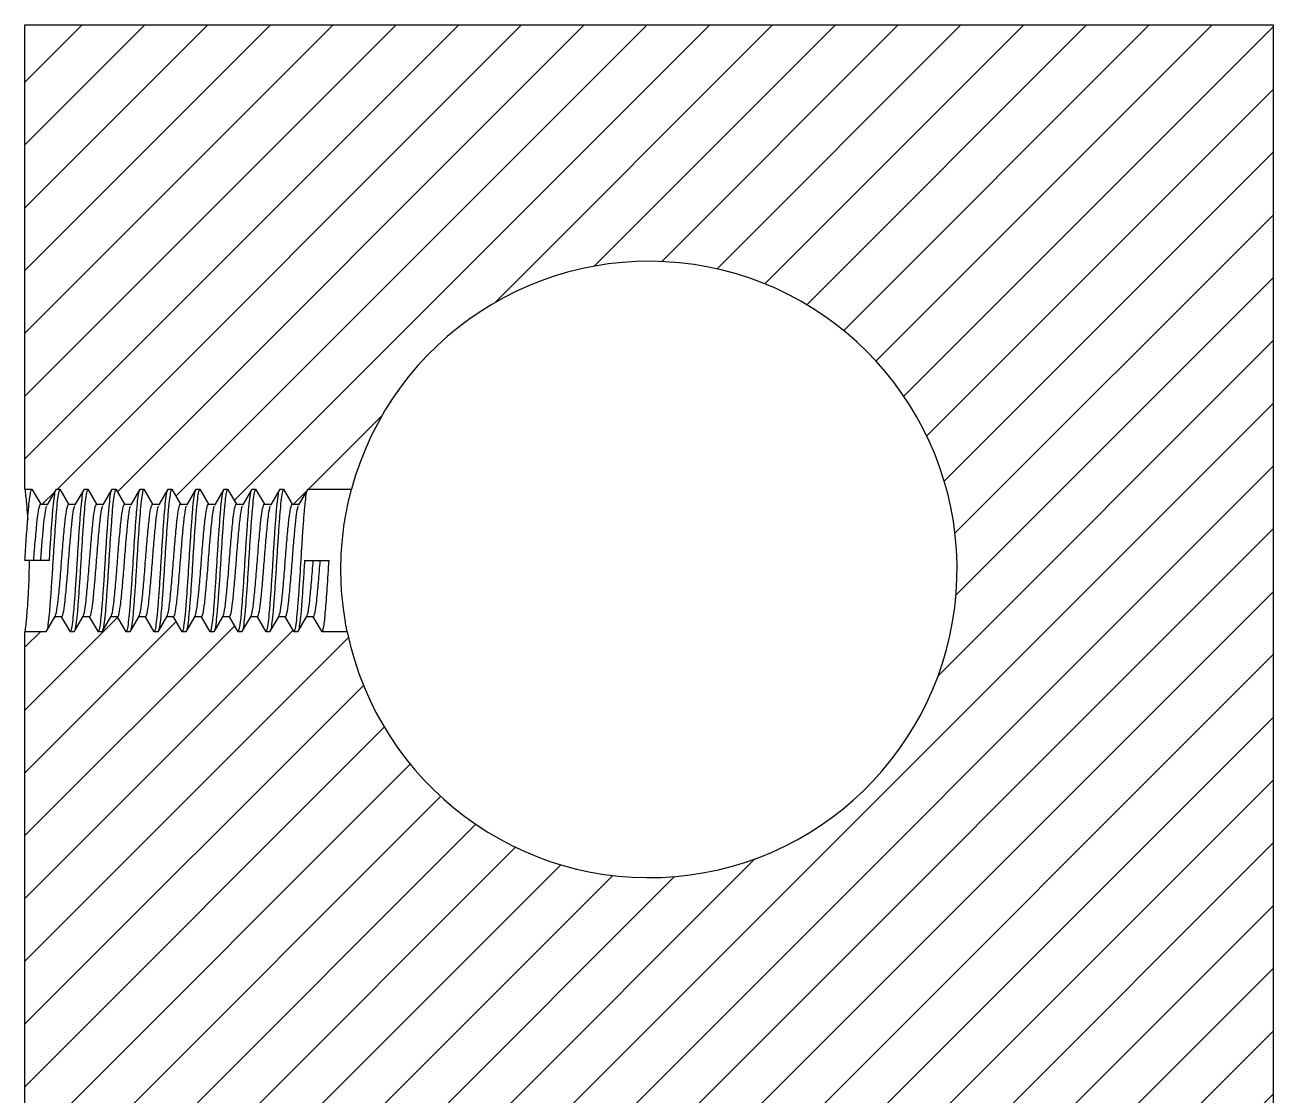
# Model space of a CAD drawing. Header units: millimetres. Extents: x 15 to 836, y 5 to 589.
# Drawn here: x 495.6 to 584.9, y 306.4 to 382.9 of the extents above; entities that cross this region are included whole.
import ezdxf

# ---------------------------------------------------------------- set-up
doc = ezdxf.new("R2010")
doc.units = ezdxf.units.MM

msp = doc.modelspace()

# ---------------------------------------------------------------- hatches: boundary and pattern name
at = {"linetype": 'Continuous', "lineweight": 18}
h = msp.add_hatch(dxfattribs=at)
h.set_pattern_fill('ANSI31', style=0)
edge = h.paths.add_edge_path(flags=0)
edge.add_line((560.225, 292.734), (560.225, 292.709))
edge.add_line((560.225, 292.709), (558.601, 291.772))
edge.add_line((558.601, 291.772), (558.601, 291.022))
edge.add_line((558.601, 291.022), (560.225, 290.084))
edge.add_line((560.225, 290.084), (560.225, 289.709))
edge.add_line((560.225, 289.709), (558.601, 288.772))
edge.add_line((558.601, 288.772), (558.601, 288.022))
edge.add_line((558.601, 288.022), (560.225, 287.084))
edge.add_line((560.225, 287.084), (560.225, 286.709))
edge.add_line((560.225, 286.709), (558.601, 285.772))
edge.add_line((558.601, 285.772), (558.601, 285.022))
edge.add_line((558.601, 285.022), (560.225, 284.084))
edge.add_line((560.225, 284.084), (560.225, 283.709))
edge.add_line((560.225, 283.709), (558.601, 282.772))
edge.add_line((558.601, 282.772), (558.601, 282.022))
edge.add_line((558.601, 282.022), (560.225, 281.084))
edge.add_line((560.225, 281.084), (560.225, 280.709))
edge.add_line((560.225, 280.709), (558.601, 279.772))
edge.add_line((558.601, 279.772), (558.601, 279.022))
edge.add_line((558.601, 279.022), (560.225, 278.084))
edge.add_line((560.225, 278.084), (560.225, 277.709))
edge.add_line((560.225, 277.709), (558.601, 276.772))
edge.add_line((558.601, 276.772), (558.601, 276.022))
edge.add_line((558.601, 276.022), (560.225, 275.084))
edge.add_line((560.225, 275.084), (560.225, 274.709))
edge.add_line((560.225, 274.709), (558.601, 273.772))
edge.add_line((558.601, 273.772), (558.601, 273.022))
edge.add_line((558.601, 273.022), (560.225, 272.084))
edge.add_line((560.225, 272.084), (560.225, 271.709))
edge.add_line((560.225, 271.709), (558.601, 270.772))
edge.add_line((558.601, 270.772), (558.601, 270.022))
edge.add_line((558.601, 270.022), (560.225, 269.084))
edge.add_line((560.225, 269.084), (560.225, 268.709))
edge.add_line((560.225, 268.709), (558.601, 267.772))
edge.add_line((558.601, 267.772), (558.601, 267.022))
edge.add_line((558.601, 267.022), (560.225, 266.084))
edge.add_line((560.225, 266.084), (560.225, 265.709))
edge.add_line((560.225, 265.709), (558.601, 264.772))
edge.add_line((558.601, 264.772), (558.601, 264.022))
edge.add_line((558.601, 264.022), (560.225, 263.084))
edge.add_line((560.225, 263.084), (560.225, 262.709))
edge.add_line((560.225, 262.709), (558.601, 261.772))
edge.add_line((558.601, 261.772), (558.601, 261.022))
edge.add_line((558.601, 261.022), (560.225, 260.084))
edge.add_line((560.225, 260.084), (560.225, 259.709))
edge.add_line((560.225, 259.709), (558.601, 258.772))
edge.add_line((558.601, 258.772), (558.601, 258.022))
edge.add_line((558.601, 258.022), (560.225, 257.084))
edge.add_line((560.225, 257.084), (560.225, 256.709))
edge.add_line((560.225, 256.709), (558.601, 255.772))
edge.add_line((558.601, 255.772), (558.601, 255.022))
edge.add_line((558.601, 255.022), (560.225, 254.084))
edge.add_line((560.225, 254.084), (560.225, 253.709))
edge.add_line((560.225, 253.709), (558.601, 252.772))
edge.add_line((558.601, 252.772), (558.601, 252.022))
edge.add_line((558.601, 252.022), (560.225, 251.084))
edge.add_line((560.225, 251.084), (560.225, 250.709))
edge.add_line((560.225, 250.709), (558.601, 249.772))
edge.add_line((558.601, 249.772), (558.601, 249.022))
edge.add_line((558.601, 249.022), (560.225, 248.084))
edge.add_line((560.225, 248.084), (560.225, 247.709))
edge.add_line((560.225, 247.709), (558.601, 246.772))
edge.add_line((558.601, 246.772), (558.601, 246.022))
edge.add_line((558.601, 246.022), (560.225, 245.084))
edge.add_line((560.225, 245.084), (560.225, 244.709))
edge.add_line((560.225, 244.709), (558.601, 243.772))
edge.add_line((558.601, 243.772), (558.601, 243.022))
edge.add_line((558.601, 243.022), (560.225, 242.084))
edge.add_line((560.225, 242.084), (560.225, 241.709))
edge.add_line((560.225, 241.709), (558.601, 240.772))
edge.add_line((558.601, 240.772), (558.601, 240.022))
edge.add_line((558.601, 240.022), (560.225, 239.084))
edge.add_line((560.225, 239.084), (560.225, 238.709))
edge.add_line((560.225, 238.709), (558.601, 237.772))
edge.add_line((558.601, 237.772), (558.601, 237.022))
edge.add_line((558.601, 237.022), (560.225, 236.084))
edge.add_line((560.225, 236.084), (560.225, 235.709))
edge.add_line((560.225, 235.709), (558.601, 234.772))
edge.add_line((558.601, 234.772), (558.601, 234.022))
edge.add_line((558.601, 234.022), (560.225, 233.084))
edge.add_line((560.225, 233.084), (560.225, 232.709))
edge.add_line((560.225, 232.709), (558.601, 231.772))
edge.add_line((558.601, 231.772), (558.601, 231.022))
edge.add_line((558.601, 231.022), (560.225, 230.084))
edge.add_line((560.225, 230.084), (560.225, 229.709))
edge.add_line((560.225, 229.709), (558.601, 228.772))
edge.add_line((558.601, 228.772), (558.601, 228.022))
edge.add_line((558.601, 228.022), (560.225, 227.084))
edge.add_line((560.225, 227.084), (560.225, 226.709))
edge.add_line((560.225, 226.709), (558.601, 225.772))
edge.add_line((558.601, 225.772), (558.601, 225.022))
edge.add_line((558.601, 225.022), (560.225, 224.084))
edge.add_line((560.225, 224.084), (560.225, 223.709))
edge.add_line((560.225, 223.709), (558.601, 222.772))
edge.add_line((558.601, 222.772), (558.601, 222.022))
edge.add_line((558.601, 222.022), (560.225, 221.084))
edge.add_line((560.225, 221.084), (560.225, 220.709))
edge.add_line((560.225, 220.709), (558.601, 219.772))
edge.add_line((558.601, 219.772), (558.601, 219.022))
edge.add_line((558.601, 219.022), (560.225, 218.084))
edge.add_line((560.225, 218.084), (560.225, 217.334))
edge.add_line((560.225, 217.334), (584.865, 217.334))
edge.add_line((584.865, 217.334), (584.865, 382.934))
edge.add_line((584.865, 382.934), (495.585, 382.934))
edge.add_line((495.585, 382.934), (495.585, 349.734))
edge.add_line((495.585, 349.734), (496.085, 349.734))
edge.add_line((496.085, 349.734), (496.71, 348.652))
edge.add_line((496.71, 348.652), (497.21, 348.652))
edge.add_line((497.21, 348.652), (497.835, 349.734))
edge.add_line((497.835, 349.734), (498.085, 349.734))
edge.add_line((498.085, 349.734), (498.71, 348.652))
edge.add_line((498.71, 348.652), (499.21, 348.652))
edge.add_line((499.21, 348.652), (499.835, 349.734))
edge.add_line((499.835, 349.734), (500.085, 349.734))
edge.add_line((500.085, 349.734), (500.71, 348.652))
edge.add_line((500.71, 348.652), (501.21, 348.652))
edge.add_line((501.21, 348.652), (501.835, 349.734))
edge.add_line((501.835, 349.734), (502.085, 349.734))
edge.add_line((502.085, 349.734), (502.71, 348.652))
edge.add_line((502.71, 348.652), (503.21, 348.652))
edge.add_line((503.21, 348.652), (503.835, 349.734))
edge.add_line((503.835, 349.734), (504.085, 349.734))
edge.add_line((504.085, 349.734), (504.71, 348.652))
edge.add_line((504.71, 348.652), (505.21, 348.652))
edge.add_line((505.21, 348.652), (505.835, 349.734))
edge.add_line((505.835, 349.734), (506.085, 349.734))
edge.add_line((506.085, 349.734), (506.71, 348.652))
edge.add_line((506.71, 348.652), (507.21, 348.652))
edge.add_line((507.21, 348.652), (507.835, 349.734))
edge.add_line((507.835, 349.734), (508.085, 349.734))
edge.add_line((508.085, 349.734), (508.71, 348.652))
edge.add_line((508.71, 348.652), (509.21, 348.652))
edge.add_line((509.21, 348.652), (509.835, 349.734))
edge.add_line((509.835, 349.734), (510.085, 349.734))
edge.add_line((510.085, 349.734), (510.71, 348.652))
edge.add_line((510.71, 348.652), (511.21, 348.652))
edge.add_line((511.21, 348.652), (511.835, 349.734))
edge.add_line((511.835, 349.734), (512.085, 349.734))
edge.add_line((512.085, 349.734), (512.71, 348.652))
edge.add_line((512.71, 348.652), (513.21, 348.652))
edge.add_line((513.21, 348.652), (513.835, 349.734))
edge.add_line((513.835, 349.734), (514.085, 349.734))
edge.add_line((514.085, 349.734), (514.71, 348.652))
edge.add_line((514.71, 348.652), (515.21, 348.652))
edge.add_line((515.21, 348.652), (515.835, 349.734))
edge.add_line((515.835, 349.734), (518.946, 349.734))
edge.add_arc((540.225, 343.994), 22.04, -168.32504, 164.90409, ccw=False)
edge.add_line((518.641, 339.534), (516.835, 339.534))
edge.add_line((516.835, 339.534), (516.21, 340.617))
edge.add_line((516.21, 340.617), (515.71, 340.617))
edge.add_line((515.71, 340.617), (515.085, 339.534))
edge.add_line((515.085, 339.534), (514.835, 339.534))
edge.add_line((514.835, 339.534), (514.21, 340.617))
edge.add_line((514.21, 340.617), (513.71, 340.617))
edge.add_line((513.71, 340.617), (513.085, 339.534))
edge.add_line((513.085, 339.534), (512.835, 339.534))
edge.add_line((512.835, 339.534), (512.21, 340.617))
edge.add_line((512.21, 340.617), (511.71, 340.617))
edge.add_line((511.71, 340.617), (511.085, 339.534))
edge.add_line((511.085, 339.534), (510.835, 339.534))
edge.add_line((510.835, 339.534), (510.21, 340.617))
edge.add_line((510.21, 340.617), (509.71, 340.617))
edge.add_line((509.71, 340.617), (509.085, 339.534))
edge.add_line((509.085, 339.534), (508.835, 339.534))
edge.add_line((508.835, 339.534), (508.21, 340.617))
edge.add_line((508.21, 340.617), (507.71, 340.617))
edge.add_line((507.71, 340.617), (507.085, 339.534))
edge.add_line((507.085, 339.534), (506.835, 339.534))
edge.add_line((506.835, 339.534), (506.21, 340.617))
edge.add_line((506.21, 340.617), (505.71, 340.617))
edge.add_line((505.71, 340.617), (505.085, 339.534))
edge.add_line((505.085, 339.534), (504.835, 339.534))
edge.add_line((504.835, 339.534), (504.21, 340.617))
edge.add_line((504.21, 340.617), (503.71, 340.617))
edge.add_line((503.71, 340.617), (503.085, 339.534))
edge.add_line((503.085, 339.534), (502.835, 339.534))
edge.add_line((502.835, 339.534), (502.21, 340.617))
edge.add_line((502.21, 340.617), (501.71, 340.617))
edge.add_line((501.71, 340.617), (501.085, 339.534))
edge.add_line((501.085, 339.534), (500.835, 339.534))
edge.add_line((500.835, 339.534), (500.21, 340.617))
edge.add_line((500.21, 340.617), (499.71, 340.617))
edge.add_line((499.71, 340.617), (499.085, 339.534))
edge.add_line((499.085, 339.534), (498.835, 339.534))
edge.add_line((498.835, 339.534), (498.21, 340.617))
edge.add_line((498.21, 340.617), (497.71, 340.617))
edge.add_line((497.71, 340.617), (497.085, 339.534))
edge.add_line((497.085, 339.534), (495.585, 339.534))
edge.add_line((495.585, 339.534), (495.585, 217.334))
edge.add_line((495.585, 217.334), (520.225, 217.334))
edge.add_line((520.225, 217.334), (520.225, 219.584))
edge.add_line((520.225, 219.584), (521.849, 220.522))
edge.add_line((521.849, 220.522), (521.849, 221.272))
edge.add_line((521.849, 221.272), (520.225, 222.209))
edge.add_line((520.225, 222.209), (520.225, 222.584))
edge.add_line((520.225, 222.584), (521.849, 223.522))
edge.add_line((521.849, 223.522), (521.849, 224.272))
edge.add_line((521.849, 224.272), (520.225, 225.209))
edge.add_line((520.225, 225.209), (520.225, 225.584))
edge.add_line((520.225, 225.584), (521.849, 226.522))
edge.add_line((521.849, 226.522), (521.849, 227.272))
edge.add_line((521.849, 227.272), (520.225, 228.209))
edge.add_line((520.225, 228.209), (520.225, 228.584))
edge.add_line((520.225, 228.584), (521.849, 229.522))
edge.add_line((521.849, 229.522), (521.849, 230.272))
edge.add_line((521.849, 230.272), (520.225, 231.209))
edge.add_line((520.225, 231.209), (520.225, 231.584))
edge.add_line((520.225, 231.584), (521.849, 232.522))
edge.add_line((521.849, 232.522), (521.849, 233.272))
edge.add_line((521.849, 233.272), (520.225, 234.209))
edge.add_line((520.225, 234.209), (520.225, 234.584))
edge.add_line((520.225, 234.584), (521.849, 235.522))
edge.add_line((521.849, 235.522), (521.849, 236.272))
edge.add_line((521.849, 236.272), (520.225, 237.209))
edge.add_line((520.225, 237.209), (520.225, 237.584))
edge.add_line((520.225, 237.584), (521.849, 238.522))
edge.add_line((521.849, 238.522), (521.849, 239.272))
edge.add_line((521.849, 239.272), (520.225, 240.209))
edge.add_line((520.225, 240.209), (520.225, 240.584))
edge.add_line((520.225, 240.584), (521.849, 241.522))
edge.add_line((521.849, 241.522), (521.849, 242.272))
edge.add_line((521.849, 242.272), (520.225, 243.209))
edge.add_line((520.225, 243.209), (520.225, 243.584))
edge.add_line((520.225, 243.584), (521.849, 244.522))
edge.add_line((521.849, 244.522), (521.849, 245.272))
edge.add_line((521.849, 245.272), (520.225, 246.209))
edge.add_line((520.225, 246.209), (520.225, 246.584))
edge.add_line((520.225, 246.584), (521.849, 247.522))
edge.add_line((521.849, 247.522), (521.849, 248.272))
edge.add_line((521.849, 248.272), (520.225, 249.209))
edge.add_line((520.225, 249.209), (520.225, 249.584))
edge.add_line((520.225, 249.584), (521.849, 250.522))
edge.add_line((521.849, 250.522), (521.849, 251.272))
edge.add_line((521.849, 251.272), (520.225, 252.209))
edge.add_line((520.225, 252.209), (520.225, 252.584))
edge.add_line((520.225, 252.584), (521.849, 253.522))
edge.add_line((521.849, 253.522), (521.849, 254.272))
edge.add_line((521.849, 254.272), (520.225, 255.209))
edge.add_line((520.225, 255.209), (520.225, 255.584))
edge.add_line((520.225, 255.584), (521.849, 256.522))
edge.add_line((521.849, 256.522), (521.849, 257.272))
edge.add_line((521.849, 257.272), (520.225, 258.209))
edge.add_line((520.225, 258.209), (520.225, 258.584))
edge.add_line((520.225, 258.584), (521.849, 259.522))
edge.add_line((521.849, 259.522), (521.849, 260.272))
edge.add_line((521.849, 260.272), (520.225, 261.209))
edge.add_line((520.225, 261.209), (520.225, 261.584))
edge.add_line((520.225, 261.584), (521.849, 262.522))
edge.add_line((521.849, 262.522), (521.849, 263.272))
edge.add_line((521.849, 263.272), (520.225, 264.209))
edge.add_line((520.225, 264.209), (520.225, 264.584))
edge.add_line((520.225, 264.584), (521.849, 265.522))
edge.add_line((521.849, 265.522), (521.849, 266.272))
edge.add_line((521.849, 266.272), (520.225, 267.209))
edge.add_line((520.225, 267.209), (520.225, 267.584))
edge.add_line((520.225, 267.584), (521.849, 268.522))
edge.add_line((521.849, 268.522), (521.849, 269.272))
edge.add_line((521.849, 269.272), (520.225, 270.209))
edge.add_line((520.225, 270.209), (520.225, 270.584))
edge.add_line((520.225, 270.584), (521.849, 271.522))
edge.add_line((521.849, 271.522), (521.849, 272.272))
edge.add_line((521.849, 272.272), (520.225, 273.209))
edge.add_line((520.225, 273.209), (520.225, 273.584))
edge.add_line((520.225, 273.584), (521.849, 274.522))
edge.add_line((521.849, 274.522), (521.849, 275.272))
edge.add_line((521.849, 275.272), (520.225, 276.209))
edge.add_line((520.225, 276.209), (520.225, 276.584))
edge.add_line((520.225, 276.584), (521.849, 277.522))
edge.add_line((521.849, 277.522), (521.849, 278.272))
edge.add_line((521.849, 278.272), (520.225, 279.209))
edge.add_line((520.225, 279.209), (520.225, 279.584))
edge.add_line((520.225, 279.584), (521.849, 280.522))
edge.add_line((521.849, 280.522), (521.849, 281.272))
edge.add_line((521.849, 281.272), (520.225, 282.209))
edge.add_line((520.225, 282.209), (520.225, 282.584))
edge.add_line((520.225, 282.584), (521.849, 283.522))
edge.add_line((521.849, 283.522), (521.849, 284.272))
edge.add_line((521.849, 284.272), (520.225, 285.209))
edge.add_line((520.225, 285.209), (520.225, 285.584))
edge.add_line((520.225, 285.584), (521.849, 286.522))
edge.add_line((521.849, 286.522), (521.849, 287.272))
edge.add_line((521.849, 287.272), (520.225, 288.209))
edge.add_line((520.225, 288.209), (520.225, 288.584))
edge.add_line((520.225, 288.584), (521.849, 289.522))
edge.add_line((521.849, 289.522), (521.849, 290.272))
edge.add_line((521.849, 290.272), (520.225, 291.209))
edge.add_line((520.225, 291.209), (520.225, 291.584))
edge.add_line((520.225, 291.584), (521.849, 292.522))
edge.add_line((521.849, 292.522), (521.849, 293.272))
edge.add_line((521.849, 293.272), (521.477, 293.486))
edge.add_line((521.477, 293.486), (540.225, 304.751))
edge.add_line((540.225, 304.751), (560.225, 292.734))

# ---------------------------------------------------------------- linework, layer by layer
at = {"color": 7, "linetype": 'Continuous', "lineweight": 25}
for p, q in [((495.585, 349.734), (495.585, 382.934)), ((495.585, 382.934), (584.865, 382.934)), ((584.865, 382.934), (584.865, 217.334)), ((495.585, 349.734), (496.085, 349.734)), ((496.085, 349.734), (496.71, 348.652)), ((497.21, 348.652), (497.835, 349.734)), ((497.835, 349.734), (498.085, 349.734)), ((498.085, 349.734), (498.71, 348.652)), ((499.21, 348.652), (499.835, 349.734)), ((499.835, 349.734), (500.085, 349.734)), ((500.085, 349.734), (500.71, 348.652)), ((501.21, 348.652), (501.835, 349.734)), ((501.835, 349.734), (502.085, 349.734)), ((502.085, 349.734), (502.71, 348.652)), ((503.21, 348.652), (503.835, 349.734)), ((503.835, 349.734), (504.085, 349.734)), ((504.085, 349.734), (504.71, 348.652)), ((505.21, 348.652), (505.835, 349.734)), ((505.835, 349.734), (506.085, 349.734)), ((506.085, 349.734), (506.71, 348.652)), ((507.21, 348.652), (507.835, 349.734)), ((507.835, 349.734), (508.085, 349.734)), ((508.085, 349.734), (508.71, 348.652)), ((509.21, 348.652), (509.835, 349.734)), ((509.835, 349.734), (510.085, 349.734)), ((510.085, 349.734), (510.71, 348.652)), ((511.21, 348.652), (511.835, 349.734)), ((511.835, 349.734), (512.085, 349.734)), ((512.085, 349.734), (512.71, 348.652)), ((513.21, 348.652), (513.835, 349.734)), ((513.835, 349.734), (514.085, 349.734)), ((514.085, 349.734), (514.71, 348.652)), ((515.21, 348.652), (515.835, 349.734)), ((515.835, 349.734), (518.946, 349.734)), ((496.71, 348.652), (497.21, 348.652)), ((497.169, 348.584), (497.21, 348.652)), ((498.71, 348.652), (499.21, 348.652)), ((499.169, 348.584), (499.21, 348.652)), ((500.71, 348.652), (501.21, 348.652)), ((501.169, 348.584), (501.21, 348.652)), ((502.71, 348.652), (503.21, 348.652)), ((503.169, 348.584), (503.21, 348.652)), ((504.71, 348.652), (505.21, 348.652)), ((505.169, 348.584), (505.21, 348.652)), ((506.71, 348.652), (507.21, 348.652)), ((507.169, 348.584), (507.21, 348.652)), ((508.71, 348.652), (509.21, 348.652)), ((509.169, 348.584), (509.21, 348.652)), ((510.71, 348.652), (511.21, 348.652)), ((511.169, 348.584), (511.21, 348.652)), ((512.71, 348.652), (513.21, 348.652)), ((513.169, 348.584), (513.21, 348.652)), ((514.71, 348.652), (515.21, 348.652)), ((515.169, 348.584), (515.21, 348.652)), ((496.21, 344.634), (495.585, 344.634)), ((496.71, 344.634), (496.21, 344.634)), ((497.335, 344.634), (496.71, 344.634)), ((515.585, 344.634), (516.21, 344.634)), ((516.21, 344.634), (516.71, 344.634)), ((516.71, 344.634), (517.335, 344.634)), ((497.71, 340.617), (497.085, 339.534)), ((498.21, 340.617), (497.71, 340.617)), ((498.835, 339.534), (498.21, 340.617)), ((499.71, 340.617), (499.085, 339.534)), ((500.21, 340.617), (499.71, 340.617)), ((500.835, 339.534), (500.21, 340.617)), ((501.71, 340.617), (501.085, 339.534)), ((502.21, 340.617), (501.71, 340.617)), ((502.835, 339.534), (502.21, 340.617)), ((503.71, 340.617), (503.085, 339.534)), ((504.21, 340.617), (503.71, 340.617)), ((504.835, 339.534), (504.21, 340.617)), ((505.71, 340.617), (505.085, 339.534)), ((506.21, 340.617), (505.71, 340.617)), ((506.835, 339.534), (506.21, 340.617)), ((507.71, 340.617), (507.085, 339.534)), ((508.21, 340.617), (507.71, 340.617)), ((508.835, 339.534), (508.21, 340.617)), ((509.71, 340.617), (509.085, 339.534)), ((510.21, 340.617), (509.71, 340.617)), ((510.835, 339.534), (510.21, 340.617)), ((511.71, 340.617), (511.085, 339.534)), ((512.21, 340.617), (511.71, 340.617)), ((512.835, 339.534), (512.21, 340.617)), ((513.71, 340.617), (513.085, 339.534)), ((514.21, 340.617), (513.71, 340.617)), ((514.835, 339.534), (514.21, 340.617)), ((515.71, 340.617), (515.085, 339.534)), ((516.21, 340.617), (515.71, 340.617)), ((516.835, 339.534), (516.21, 340.617)), ((495.585, 217.334), (495.585, 339.534)), ((497.085, 339.534), (495.585, 339.534)), ((499.085, 339.534), (498.835, 339.534)), ((501.085, 339.534), (500.835, 339.534)), ((503.085, 339.534), (502.835, 339.534)), ((505.085, 339.534), (504.835, 339.534)), ((507.085, 339.534), (506.835, 339.534)), ((509.085, 339.534), (508.835, 339.534)), ((511.085, 339.534), (510.835, 339.534)), ((513.085, 339.534), (512.835, 339.534)), ((515.085, 339.534), (514.835, 339.534)), ((518.641, 339.534), (516.835, 339.534))]:
    msp.add_line(p, q, dxfattribs=at)
msp.add_arc((540.225, 343.994), 22.04, 191.67496, 164.90409, dxfattribs=at)
for points, knots in [([(495.585, 349.734), (495.585, 349.734), (495.591, 349.686), (495.613, 349.49), (495.628, 349.347), (495.666, 348.971), (495.689, 348.737), (495.735, 348.202), (495.759, 347.895), (495.781, 347.561)], [0, 0, 0, 0, 0.25, 0.25, 0.5, 0.5, 0.75, 0.75, 1, 1, 1, 1]), ([(495.781, 347.561), (495.807, 347.896), (495.83, 348.194), (495.879, 348.727), (495.905, 348.962), (495.958, 349.345), (495.984, 349.492), (496.036, 349.687), (496.062, 349.734), (496.085, 349.734)], [0, 0, 0, 0, 0.25, 0.25, 0.5, 0.5, 0.75, 0.75, 1, 1, 1, 1]), ([(498.085, 349.734), (498.058, 349.701), (498.004, 349.633), (497.917, 349.098), (497.835, 348.282), (497.754, 347.213), (497.667, 345.969), (497.585, 344.634), (497.504, 343.299), (497.417, 342.056), (497.335, 340.981), (497.254, 340.189), (497.193, 339.755), (497.162, 339.696), (497.16, 339.691)], [0, 0, 0, 0, 0.089651, 0.18087, 0.270521, 0.360172, 0.451391, 0.541042, 0.630692, 0.721912, 0.811562, 0.901213, 0.992433, 1, 1, 1, 1]), ([(497.335, 344.634), (497.362, 345.077), (497.417, 345.969), (497.504, 347.213), (497.585, 348.284), (497.667, 349.092), (497.743, 349.579), (497.786, 349.642), (497.802, 349.665)], [0, 0, 0, 0, 0.177467, 0.358038, 0.535505, 0.712971, 0.893543, 1, 1, 1, 1]), ([(498.835, 339.534), (498.862, 339.568), (498.917, 339.635), (499.004, 340.171), (499.085, 340.986), (499.167, 342.055), (499.254, 343.299), (499.335, 344.634), (499.417, 345.969), (499.504, 347.213), (499.585, 348.284), (499.667, 349.092), (499.743, 349.579), (499.786, 349.642), (499.802, 349.665)], [0, 0, 0, 0, 0.085691, 0.172881, 0.258572, 0.344263, 0.431453, 0.517144, 0.602835, 0.690025, 0.775716, 0.861406, 0.948597, 1, 1, 1, 1]), ([(500.085, 349.734), (500.058, 349.701), (500.004, 349.633), (499.917, 349.098), (499.835, 348.282), (499.754, 347.213), (499.667, 345.969), (499.585, 344.634), (499.504, 343.299), (499.417, 342.056), (499.335, 340.981), (499.254, 340.189), (499.193, 339.755), (499.162, 339.696), (499.16, 339.691)], [0, 0, 0, 0, 0.0896507, 0.1808701, 0.2705208, 0.3601715, 0.4513909, 0.5410416, 0.6306923, 0.7219117, 0.8115624, 0.9012131, 0.9924325, 1, 1, 1, 1]), ([(500.835, 339.534), (500.862, 339.568), (500.917, 339.635), (501.004, 340.171), (501.085, 340.986), (501.167, 342.055), (501.254, 343.299), (501.335, 344.634), (501.417, 345.969), (501.504, 347.213), (501.585, 348.284), (501.667, 349.092), (501.743, 349.579), (501.786, 349.642), (501.802, 349.665)], [0, 0, 0, 0, 0.085691, 0.172881, 0.258572, 0.344263, 0.431453, 0.517144, 0.602835, 0.690025, 0.775716, 0.861406, 0.948597, 1, 1, 1, 1]), ([(502.085, 349.734), (502.058, 349.701), (502.004, 349.633), (501.917, 349.098), (501.835, 348.282), (501.754, 347.213), (501.667, 345.969), (501.585, 344.634), (501.504, 343.299), (501.417, 342.056), (501.335, 340.981), (501.254, 340.189), (501.193, 339.755), (501.162, 339.696), (501.16, 339.691)], [0, 0, 0, 0, 0.089651, 0.18087, 0.270521, 0.360172, 0.451391, 0.541042, 0.630692, 0.721912, 0.811562, 0.901213, 0.992433, 1, 1, 1, 1]), ([(502.835, 339.534), (502.862, 339.568), (502.917, 339.635), (503.004, 340.171), (503.085, 340.986), (503.167, 342.055), (503.254, 343.299), (503.335, 344.634), (503.417, 345.969), (503.504, 347.213), (503.585, 348.284), (503.667, 349.092), (503.743, 349.579), (503.786, 349.642), (503.802, 349.665)], [0, 0, 0, 0, 0.0856908, 0.172881, 0.2585719, 0.3442627, 0.4314529, 0.5171438, 0.6028346, 0.6900248, 0.7757156, 0.8614065, 0.9485967, 1, 1, 1, 1]), ([(504.085, 349.734), (504.058, 349.701), (504.004, 349.633), (503.917, 349.098), (503.835, 348.282), (503.754, 347.213), (503.667, 345.969), (503.585, 344.634), (503.504, 343.299), (503.417, 342.056), (503.335, 340.981), (503.254, 340.189), (503.193, 339.755), (503.162, 339.696), (503.16, 339.691)], [0, 0, 0, 0, 0.0896507, 0.1808701, 0.2705208, 0.3601715, 0.4513909, 0.5410416, 0.6306923, 0.7219117, 0.8115624, 0.9012131, 0.9924325, 1, 1, 1, 1]), ([(504.835, 339.534), (504.862, 339.568), (504.917, 339.635), (505.004, 340.171), (505.085, 340.986), (505.167, 342.055), (505.254, 343.299), (505.335, 344.634), (505.417, 345.969), (505.504, 347.213), (505.585, 348.284), (505.667, 349.092), (505.743, 349.579), (505.786, 349.642), (505.802, 349.665)], [0, 0, 0, 0, 0.085691, 0.172881, 0.258572, 0.344263, 0.431453, 0.517144, 0.602835, 0.690025, 0.775716, 0.861406, 0.948597, 1, 1, 1, 1]), ([(506.085, 349.734), (506.058, 349.701), (506.004, 349.633), (505.917, 349.098), (505.835, 348.282), (505.754, 347.213), (505.667, 345.969), (505.585, 344.634), (505.504, 343.299), (505.417, 342.056), (505.335, 340.981), (505.254, 340.189), (505.193, 339.755), (505.162, 339.696), (505.16, 339.691)], [0, 0, 0, 0, 0.089651, 0.18087, 0.270521, 0.360172, 0.451391, 0.541042, 0.630692, 0.721912, 0.811562, 0.901213, 0.992433, 1, 1, 1, 1]), ([(506.835, 339.534), (506.862, 339.568), (506.917, 339.635), (507.004, 340.171), (507.085, 340.986), (507.167, 342.055), (507.254, 343.299), (507.335, 344.634), (507.417, 345.969), (507.504, 347.213), (507.585, 348.284), (507.667, 349.092), (507.743, 349.579), (507.786, 349.642), (507.802, 349.665)], [0, 0, 0, 0, 0.085691, 0.172881, 0.258572, 0.344263, 0.431453, 0.517144, 0.602835, 0.690025, 0.775716, 0.861406, 0.948597, 1, 1, 1, 1]), ([(508.085, 349.734), (508.058, 349.701), (508.004, 349.633), (507.917, 349.098), (507.835, 348.282), (507.754, 347.213), (507.667, 345.969), (507.585, 344.634), (507.504, 343.299), (507.417, 342.056), (507.335, 340.981), (507.254, 340.189), (507.193, 339.755), (507.162, 339.696), (507.16, 339.691)], [0, 0, 0, 0, 0.089651, 0.18087, 0.270521, 0.360172, 0.451391, 0.541042, 0.630692, 0.721912, 0.811562, 0.901213, 0.992433, 1, 1, 1, 1]), ([(508.835, 339.534), (508.862, 339.568), (508.917, 339.635), (509.004, 340.171), (509.085, 340.986), (509.167, 342.055), (509.254, 343.299), (509.335, 344.634), (509.417, 345.969), (509.504, 347.213), (509.585, 348.284), (509.667, 349.092), (509.743, 349.579), (509.786, 349.642), (509.802, 349.665)], [0, 0, 0, 0, 0.085691, 0.172881, 0.258572, 0.344263, 0.431453, 0.517144, 0.602835, 0.690025, 0.775716, 0.861406, 0.948597, 1, 1, 1, 1]), ([(510.085, 349.734), (510.058, 349.701), (510.004, 349.633), (509.917, 349.098), (509.835, 348.282), (509.754, 347.213), (509.667, 345.969), (509.585, 344.634), (509.504, 343.299), (509.417, 342.056), (509.335, 340.981), (509.254, 340.189), (509.193, 339.755), (509.162, 339.696), (509.16, 339.691)], [0, 0, 0, 0, 0.089651, 0.18087, 0.270521, 0.360172, 0.451391, 0.541042, 0.630692, 0.721912, 0.811562, 0.901213, 0.992433, 1, 1, 1, 1]), ([(510.835, 339.534), (510.862, 339.568), (510.917, 339.635), (511.004, 340.171), (511.085, 340.986), (511.167, 342.055), (511.254, 343.299), (511.335, 344.634), (511.417, 345.969), (511.504, 347.213), (511.585, 348.284), (511.667, 349.092), (511.743, 349.579), (511.786, 349.642), (511.802, 349.665)], [0, 0, 0, 0, 0.0856908, 0.172881, 0.2585719, 0.3442627, 0.4314529, 0.5171438, 0.6028346, 0.6900248, 0.7757156, 0.8614065, 0.9485967, 1, 1, 1, 1]), ([(512.085, 349.734), (512.058, 349.701), (512.004, 349.633), (511.917, 349.098), (511.835, 348.282), (511.754, 347.213), (511.667, 345.969), (511.585, 344.634), (511.504, 343.299), (511.417, 342.056), (511.335, 340.981), (511.254, 340.189), (511.193, 339.755), (511.162, 339.696), (511.16, 339.691)], [0, 0, 0, 0, 0.0896507, 0.1808701, 0.2705208, 0.3601715, 0.4513909, 0.5410416, 0.6306923, 0.7219117, 0.8115624, 0.9012131, 0.9924325, 1, 1, 1, 1]), ([(512.835, 339.534), (512.862, 339.568), (512.917, 339.635), (513.004, 340.171), (513.085, 340.986), (513.167, 342.055), (513.254, 343.299), (513.335, 344.634), (513.417, 345.969), (513.504, 347.213), (513.585, 348.284), (513.667, 349.092), (513.743, 349.579), (513.786, 349.642), (513.802, 349.665)], [0, 0, 0, 0, 0.0856908, 0.172881, 0.2585719, 0.3442627, 0.4314529, 0.5171438, 0.6028346, 0.6900248, 0.7757156, 0.8614065, 0.9485967, 1, 1, 1, 1]), ([(514.085, 349.734), (514.058, 349.701), (514.004, 349.633), (513.917, 349.098), (513.835, 348.282), (513.754, 347.213), (513.667, 345.969), (513.585, 344.634), (513.504, 343.299), (513.417, 342.056), (513.335, 340.981), (513.254, 340.189), (513.193, 339.755), (513.162, 339.696), (513.16, 339.691)], [0, 0, 0, 0, 0.089651, 0.18087, 0.270521, 0.360172, 0.451391, 0.541042, 0.630692, 0.721912, 0.811562, 0.901213, 0.992433, 1, 1, 1, 1]), ([(514.835, 339.534), (514.862, 339.568), (514.917, 339.635), (515.004, 340.171), (515.085, 340.986), (515.167, 342.055), (515.254, 343.299), (515.335, 344.634), (515.417, 345.969), (515.504, 347.213), (515.585, 348.284), (515.667, 349.092), (515.743, 349.579), (515.786, 349.642), (515.802, 349.665)], [0, 0, 0, 0, 0.0856908, 0.172881, 0.2585719, 0.3442627, 0.4314529, 0.5171438, 0.6028346, 0.6900248, 0.7757156, 0.8614065, 0.9485967, 1, 1, 1, 1]), ([(518.641, 339.534), (518.641, 339.534), (518.634, 339.568), (518.608, 339.699), (518.588, 339.796), (518.516, 340.182), (518.449, 340.558), (518.353, 341.27), (518.322, 341.528), (518.267, 342.081), (518.242, 342.381), (518.206, 342.999), (518.193, 343.317), (518.183, 343.975), (518.185, 344.314), (518.215, 345.314), (518.267, 345.986), (518.376, 346.904), (518.418, 347.201), (518.506, 347.753), (518.553, 348.008), (518.645, 348.477), (518.691, 348.691), (518.774, 349.059), (518.812, 349.215), (518.909, 349.601), (518.946, 349.734), (518.946, 349.734)], [0, 0, 0, 0, 0.0625, 0.0625, 0.125, 0.125, 0.25, 0.25, 0.3125, 0.3125, 0.375, 0.375, 0.4375, 0.4375, 0.5, 0.5, 0.625, 0.625, 0.6875, 0.6875, 0.75, 0.75, 0.8125, 0.8125, 0.875, 0.875, 1, 1, 1, 1]), ([(496.21, 344.634), (496.249, 345.147), (496.292, 345.679), (496.379, 346.664), (496.422, 347.113), (496.499, 347.837), (496.542, 348.142), (496.629, 348.55), (496.672, 348.652), (496.71, 348.652)], [0, 0, 0, 0, 0.25, 0.25, 0.5, 0.5, 0.75, 0.75, 1, 1, 1, 1]), ([(496.71, 344.634), (496.742, 345.061), (496.778, 345.502), (496.85, 346.342), (496.886, 346.74), (496.955, 347.431), (496.986, 347.725), (497.056, 348.215), (497.093, 348.403), (497.128, 348.516)], [0, 0, 0, 0, 0.25, 0.25, 0.5, 0.5, 0.75, 0.75, 1, 1, 1, 1]), ([(497.71, 340.617), (497.749, 340.617), (497.792, 340.719), (497.879, 341.126), (497.922, 341.431), (497.999, 342.156), (498.042, 342.604), (498.129, 343.589), (498.172, 344.122), (498.249, 345.147), (498.292, 345.679), (498.379, 346.664), (498.422, 347.113), (498.499, 347.837), (498.542, 348.142), (498.629, 348.55), (498.672, 348.652), (498.71, 348.652)], [0, 0, 0, 0, 0.125, 0.125, 0.25, 0.25, 0.375, 0.375, 0.5, 0.5, 0.625, 0.625, 0.75, 0.75, 0.875, 0.875, 1, 1, 1, 1]), ([(498.21, 340.617), (498.246, 340.617), (498.285, 340.702), (498.364, 341.045), (498.404, 341.303), (498.459, 341.774), (498.476, 341.944), (498.514, 342.318), (498.533, 342.521), (498.592, 343.165), (498.633, 343.641), (498.689, 344.355), (498.707, 344.59), (498.743, 345.064), (498.762, 345.303), (498.82, 346.012), (498.861, 346.471), (498.938, 347.274), (498.972, 347.614), (499.049, 348.177), (499.089, 348.391), (499.128, 348.516)], [0, 0, 0, 0, 0.125, 0.125, 0.25, 0.25, 0.3125, 0.3125, 0.375, 0.375, 0.5, 0.5, 0.5625, 0.5625, 0.625, 0.625, 0.75, 0.75, 0.875, 0.875, 1, 1, 1, 1]), ([(499.71, 340.617), (499.749, 340.617), (499.792, 340.719), (499.879, 341.126), (499.922, 341.431), (499.999, 342.156), (500.042, 342.604), (500.129, 343.589), (500.172, 344.122), (500.249, 345.147), (500.292, 345.679), (500.379, 346.664), (500.422, 347.113), (500.499, 347.837), (500.542, 348.142), (500.629, 348.55), (500.672, 348.652), (500.71, 348.652)], [0, 0, 0, 0, 0.125, 0.125, 0.25, 0.25, 0.375, 0.375, 0.5, 0.5, 0.625, 0.625, 0.75, 0.75, 0.875, 0.875, 1, 1, 1, 1]), ([(500.21, 340.617), (500.246, 340.617), (500.285, 340.702), (500.364, 341.045), (500.404, 341.303), (500.459, 341.774), (500.476, 341.944), (500.514, 342.318), (500.533, 342.521), (500.592, 343.165), (500.633, 343.641), (500.689, 344.355), (500.707, 344.59), (500.743, 345.064), (500.762, 345.303), (500.82, 346.012), (500.861, 346.471), (500.938, 347.274), (500.972, 347.614), (501.049, 348.177), (501.089, 348.391), (501.128, 348.516)], [0, 0, 0, 0, 0.125, 0.125, 0.25, 0.25, 0.3125, 0.3125, 0.375, 0.375, 0.5, 0.5, 0.5625, 0.5625, 0.625, 0.625, 0.75, 0.75, 0.875, 0.875, 1, 1, 1, 1]), ([(501.71, 340.617), (501.749, 340.617), (501.792, 340.719), (501.879, 341.126), (501.922, 341.431), (501.999, 342.156), (502.042, 342.604), (502.129, 343.589), (502.172, 344.122), (502.249, 345.147), (502.292, 345.679), (502.379, 346.664), (502.422, 347.113), (502.499, 347.837), (502.542, 348.142), (502.629, 348.55), (502.672, 348.652), (502.71, 348.652)], [0, 0, 0, 0, 0.125, 0.125, 0.25, 0.25, 0.375, 0.375, 0.5, 0.5, 0.625, 0.625, 0.75, 0.75, 0.875, 0.875, 1, 1, 1, 1]), ([(502.21, 340.617), (502.246, 340.617), (502.285, 340.702), (502.364, 341.045), (502.404, 341.303), (502.459, 341.774), (502.476, 341.944), (502.514, 342.318), (502.533, 342.521), (502.592, 343.165), (502.633, 343.641), (502.689, 344.355), (502.707, 344.59), (502.743, 345.064), (502.762, 345.303), (502.82, 346.012), (502.861, 346.471), (502.938, 347.274), (502.972, 347.614), (503.049, 348.177), (503.089, 348.391), (503.128, 348.516)], [0, 0, 0, 0, 0.125, 0.125, 0.25, 0.25, 0.3125, 0.3125, 0.375, 0.375, 0.5, 0.5, 0.5625, 0.5625, 0.625, 0.625, 0.75, 0.75, 0.875, 0.875, 1, 1, 1, 1]), ([(503.71, 340.617), (503.749, 340.617), (503.792, 340.719), (503.879, 341.126), (503.922, 341.431), (503.999, 342.156), (504.042, 342.604), (504.129, 343.589), (504.172, 344.122), (504.249, 345.147), (504.292, 345.679), (504.379, 346.664), (504.422, 347.113), (504.499, 347.837), (504.542, 348.142), (504.629, 348.55), (504.672, 348.652), (504.71, 348.652)], [0, 0, 0, 0, 0.125, 0.125, 0.25, 0.25, 0.375, 0.375, 0.5, 0.5, 0.625, 0.625, 0.75, 0.75, 0.875, 0.875, 1, 1, 1, 1]), ([(504.21, 340.617), (504.246, 340.617), (504.285, 340.702), (504.364, 341.045), (504.404, 341.303), (504.459, 341.774), (504.476, 341.944), (504.514, 342.318), (504.533, 342.521), (504.592, 343.165), (504.633, 343.641), (504.689, 344.355), (504.707, 344.59), (504.743, 345.064), (504.762, 345.303), (504.82, 346.012), (504.861, 346.471), (504.938, 347.274), (504.972, 347.614), (505.049, 348.177), (505.089, 348.391), (505.128, 348.516)], [0, 0, 0, 0, 0.125, 0.125, 0.25, 0.25, 0.3125, 0.3125, 0.375, 0.375, 0.5, 0.5, 0.5625, 0.5625, 0.625, 0.625, 0.75, 0.75, 0.875, 0.875, 1, 1, 1, 1]), ([(505.71, 340.617), (505.749, 340.617), (505.792, 340.719), (505.879, 341.126), (505.922, 341.431), (505.999, 342.156), (506.042, 342.604), (506.129, 343.589), (506.172, 344.122), (506.249, 345.147), (506.292, 345.679), (506.379, 346.664), (506.422, 347.113), (506.499, 347.837), (506.542, 348.142), (506.629, 348.55), (506.672, 348.652), (506.71, 348.652)], [0, 0, 0, 0, 0.125, 0.125, 0.25, 0.25, 0.375, 0.375, 0.5, 0.5, 0.625, 0.625, 0.75, 0.75, 0.875, 0.875, 1, 1, 1, 1]), ([(506.21, 340.617), (506.246, 340.617), (506.285, 340.702), (506.364, 341.045), (506.404, 341.303), (506.459, 341.774), (506.476, 341.944), (506.514, 342.318), (506.533, 342.521), (506.592, 343.165), (506.633, 343.641), (506.689, 344.355), (506.707, 344.59), (506.743, 345.064), (506.762, 345.303), (506.82, 346.012), (506.861, 346.471), (506.938, 347.274), (506.972, 347.614), (507.049, 348.177), (507.089, 348.391), (507.128, 348.516)], [0, 0, 0, 0, 0.125, 0.125, 0.25, 0.25, 0.3125, 0.3125, 0.375, 0.375, 0.5, 0.5, 0.5625, 0.5625, 0.625, 0.625, 0.75, 0.75, 0.875, 0.875, 1, 1, 1, 1]), ([(507.71, 340.617), (507.749, 340.617), (507.792, 340.719), (507.879, 341.126), (507.922, 341.431), (507.999, 342.156), (508.042, 342.604), (508.129, 343.589), (508.172, 344.122), (508.249, 345.147), (508.292, 345.679), (508.379, 346.664), (508.422, 347.113), (508.499, 347.837), (508.542, 348.142), (508.629, 348.55), (508.672, 348.652), (508.71, 348.652)], [0, 0, 0, 0, 0.125, 0.125, 0.25, 0.25, 0.375, 0.375, 0.5, 0.5, 0.625, 0.625, 0.75, 0.75, 0.875, 0.875, 1, 1, 1, 1]), ([(508.21, 340.617), (508.246, 340.617), (508.285, 340.702), (508.364, 341.045), (508.404, 341.303), (508.459, 341.774), (508.476, 341.944), (508.514, 342.318), (508.533, 342.521), (508.592, 343.165), (508.633, 343.641), (508.689, 344.355), (508.707, 344.59), (508.743, 345.064), (508.762, 345.303), (508.82, 346.012), (508.861, 346.471), (508.938, 347.274), (508.972, 347.614), (509.049, 348.177), (509.089, 348.391), (509.128, 348.516)], [0, 0, 0, 0, 0.125, 0.125, 0.25, 0.25, 0.3125, 0.3125, 0.375, 0.375, 0.5, 0.5, 0.5625, 0.5625, 0.625, 0.625, 0.75, 0.75, 0.875, 0.875, 1, 1, 1, 1]), ([(509.71, 340.617), (509.749, 340.617), (509.792, 340.719), (509.879, 341.126), (509.922, 341.431), (509.999, 342.156), (510.042, 342.604), (510.129, 343.589), (510.172, 344.122), (510.249, 345.147), (510.292, 345.679), (510.379, 346.664), (510.422, 347.113), (510.499, 347.837), (510.542, 348.142), (510.629, 348.55), (510.672, 348.652), (510.71, 348.652)], [0, 0, 0, 0, 0.125, 0.125, 0.25, 0.25, 0.375, 0.375, 0.5, 0.5, 0.625, 0.625, 0.75, 0.75, 0.875, 0.875, 1, 1, 1, 1]), ([(510.21, 340.617), (510.246, 340.617), (510.285, 340.702), (510.364, 341.045), (510.404, 341.303), (510.459, 341.774), (510.476, 341.944), (510.514, 342.318), (510.533, 342.521), (510.592, 343.165), (510.633, 343.641), (510.689, 344.355), (510.707, 344.59), (510.743, 345.064), (510.762, 345.303), (510.82, 346.012), (510.861, 346.471), (510.938, 347.274), (510.972, 347.614), (511.049, 348.177), (511.089, 348.391), (511.128, 348.516)], [0, 0, 0, 0, 0.125, 0.125, 0.25, 0.25, 0.3125, 0.3125, 0.375, 0.375, 0.5, 0.5, 0.5625, 0.5625, 0.625, 0.625, 0.75, 0.75, 0.875, 0.875, 1, 1, 1, 1]), ([(511.71, 340.617), (511.749, 340.617), (511.792, 340.719), (511.879, 341.126), (511.922, 341.431), (511.999, 342.156), (512.042, 342.604), (512.129, 343.589), (512.172, 344.122), (512.249, 345.147), (512.292, 345.679), (512.379, 346.664), (512.422, 347.113), (512.499, 347.837), (512.542, 348.142), (512.629, 348.55), (512.672, 348.652), (512.71, 348.652)], [0, 0, 0, 0, 0.125, 0.125, 0.25, 0.25, 0.375, 0.375, 0.5, 0.5, 0.625, 0.625, 0.75, 0.75, 0.875, 0.875, 1, 1, 1, 1]), ([(512.21, 340.617), (512.246, 340.617), (512.285, 340.702), (512.364, 341.045), (512.404, 341.303), (512.459, 341.774), (512.476, 341.944), (512.514, 342.318), (512.533, 342.521), (512.592, 343.165), (512.633, 343.641), (512.689, 344.355), (512.707, 344.59), (512.743, 345.064), (512.762, 345.303), (512.82, 346.012), (512.861, 346.471), (512.938, 347.274), (512.972, 347.614), (513.049, 348.177), (513.089, 348.391), (513.128, 348.516)], [0, 0, 0, 0, 0.125, 0.125, 0.25, 0.25, 0.3125, 0.3125, 0.375, 0.375, 0.5, 0.5, 0.5625, 0.5625, 0.625, 0.625, 0.75, 0.75, 0.875, 0.875, 1, 1, 1, 1]), ([(513.71, 340.617), (513.749, 340.617), (513.792, 340.719), (513.879, 341.126), (513.922, 341.431), (513.999, 342.156), (514.042, 342.604), (514.129, 343.589), (514.172, 344.122), (514.249, 345.147), (514.292, 345.679), (514.379, 346.664), (514.422, 347.113), (514.499, 347.837), (514.542, 348.142), (514.629, 348.55), (514.672, 348.652), (514.71, 348.652)], [0, 0, 0, 0, 0.125, 0.125, 0.25, 0.25, 0.375, 0.375, 0.5, 0.5, 0.625, 0.625, 0.75, 0.75, 0.875, 0.875, 1, 1, 1, 1]), ([(514.21, 340.617), (514.246, 340.617), (514.285, 340.702), (514.364, 341.045), (514.404, 341.303), (514.459, 341.774), (514.476, 341.944), (514.514, 342.318), (514.533, 342.521), (514.592, 343.165), (514.633, 343.641), (514.689, 344.355), (514.707, 344.59), (514.743, 345.064), (514.762, 345.303), (514.82, 346.012), (514.861, 346.471), (514.938, 347.274), (514.972, 347.614), (515.049, 348.177), (515.089, 348.391), (515.128, 348.516)], [0, 0, 0, 0, 0.125, 0.125, 0.25, 0.25, 0.3125, 0.3125, 0.375, 0.375, 0.5, 0.5, 0.5625, 0.5625, 0.625, 0.625, 0.75, 0.75, 0.875, 0.875, 1, 1, 1, 1]), ([(495.585, 344.634), (495.615, 345.139), (495.648, 345.659), (495.715, 346.658), (495.749, 347.136), (495.781, 347.561)], [0, 0, 0, 0, 0.5, 0.5, 1, 1, 1, 1]), ([(495.878, 344.634), (495.878, 344.297), (495.874, 343.966), (495.859, 343.314), (495.848, 342.99), (495.821, 342.373), (495.805, 342.08), (495.77, 341.526), (495.75, 341.264), (495.712, 340.794), (495.693, 340.583), (495.658, 340.21), (495.642, 340.052), (495.601, 339.67), (495.585, 339.534), (495.585, 339.534)], [0, 0, 0, 0, 0.125, 0.125, 0.25, 0.25, 0.375, 0.375, 0.5, 0.5, 0.625, 0.625, 0.75, 0.75, 1, 1, 1, 1]), ([(515.585, 344.634), (515.558, 344.191), (515.504, 343.299), (515.417, 342.056), (515.335, 340.981), (515.254, 340.189), (515.193, 339.755), (515.162, 339.696), (515.16, 339.691)], [0, 0, 0, 0, 0.195335, 0.394088, 0.589423, 0.784759, 0.983512, 1, 1, 1, 1]), ([(515.71, 340.617), (515.749, 340.617), (515.792, 340.719), (515.879, 341.126), (515.922, 341.431), (515.999, 342.156), (516.042, 342.604), (516.129, 343.589), (516.172, 344.122), (516.21, 344.634)], [0, 0, 0, 0, 0.25, 0.25, 0.5, 0.5, 0.75, 0.75, 1, 1, 1, 1]), ([(516.21, 340.617), (516.249, 340.617), (516.292, 340.719), (516.379, 341.126), (516.422, 341.431), (516.499, 342.156), (516.542, 342.604), (516.629, 343.589), (516.672, 344.122), (516.71, 344.634)], [0, 0, 0, 0, 0.25, 0.25, 0.5, 0.5, 0.75, 0.75, 1, 1, 1, 1]), ([(516.835, 339.534), (516.874, 339.534), (516.917, 339.664), (517.004, 340.181), (517.047, 340.568), (517.124, 341.488), (517.167, 342.058), (517.254, 343.307), (517.297, 343.984), (517.335, 344.634)], [0, 0, 0, 0, 0.25, 0.25, 0.5, 0.5, 0.75, 0.75, 1, 1, 1, 1])]:
    msp.add_open_spline(points, degree=3, knots=knots, dxfattribs=at)

doc.saveas('drawing.dxf')
